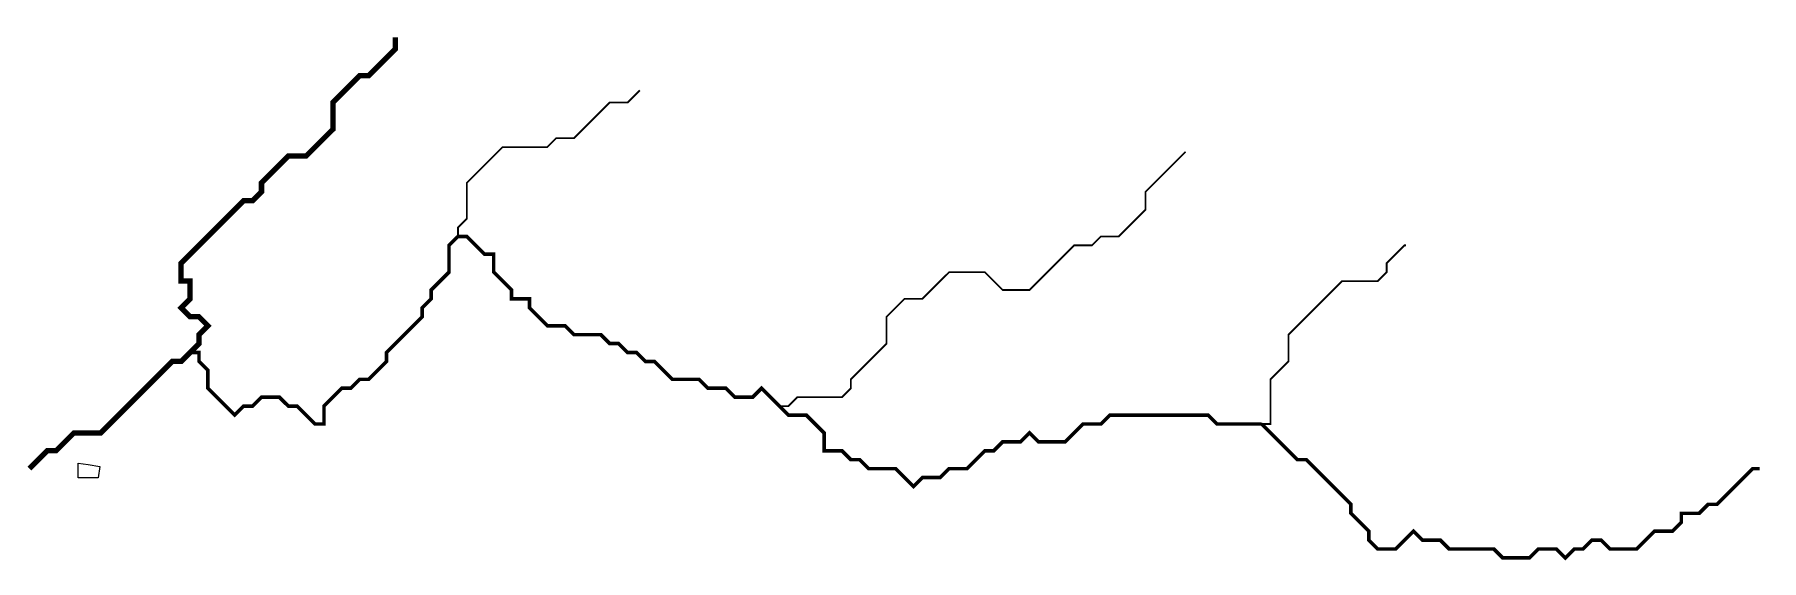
# Model space of a CAD drawing. Header units: metres. Extents: x 440276 to 476894, y 2561381 to 2578972.
# Drawn here: x 446341 to 447115, y 2567696 to 2567932 of the extents above; entities that cross this region are included whole.
import ezdxf

# ---------------------------------------------------------------- set-up
doc = ezdxf.new("R2010")
doc.units = ezdxf.units.M
doc.header["$LTSCALE"] = 8
doc.layers.add('A_STREAMS', color=5, linetype='Continuous')
doc.layers.add('A_WADI', color=4, linetype='Continuous')

msp = doc.modelspace()

# ---------------------------------------------------------------- linework, layer by layer
at = {"layer": 'A_STREAMS', "color": 5}
for points, const_width in [([(446502.48, 2567930.7), (446502.48, 2567929.48), (446502.48, 2567925.48), (446498.48, 2567921.48), (446494.47, 2567917.47), (446490.47, 2567913.47), (446486.47, 2567913.47), (446482.47, 2567909.47), (446478.47, 2567905.47), (446474.47, 2567901.47), (446474.47, 2567897.46), (446474.47, 2567893.46), (446474.47, 2567889.46), (446470.46, 2567885.46), (446466.46, 2567881.46), (446462.46, 2567877.46), (446458.46, 2567877.46), (446454.46, 2567877.46), (446450.45, 2567873.45), (446446.45, 2567869.45), (446442.45, 2567865.45), (446442.45, 2567861.45), (446438.45, 2567857.45), (446434.45, 2567857.45), (446430.45, 2567853.44), (446426.44, 2567849.44), (446422.44, 2567845.44), (446418.44, 2567841.44), (446414.44, 2567837.44), (446410.44, 2567833.44), (446406.44, 2567829.43), (446406.44, 2567825.43), (446406.44, 2567821.43), (446410.44, 2567821.43), (446410.44, 2567817.43), (446410.44, 2567813.43), (446406.44, 2567809.43), (446410.44, 2567805.42), (446414.44, 2567805.42), (446418.44, 2567801.42), (446414.44, 2567797.42), (446414.44, 2567793.42), (446410.44, 2567789.42)], 2.4), ([(446611.96, 2567906.9), (446610.52, 2567905.47), (446606.52, 2567901.47), (446602.52, 2567901.47), (446598.52, 2567901.47), (446594.52, 2567897.46), (446590.52, 2567893.46), (446586.51, 2567889.46), (446582.51, 2567885.46), (446578.51, 2567885.46), (446574.51, 2567885.46), (446570.51, 2567881.46), (446566.51, 2567881.46), (446562.5, 2567881.46), (446558.5, 2567881.46), (446554.5, 2567881.46), (446550.5, 2567881.46), (446546.5, 2567877.46), (446542.49, 2567873.45), (446538.49, 2567869.45), (446534.49, 2567865.45), (446534.49, 2567861.45), (446534.49, 2567857.45), (446534.49, 2567853.44), (446534.49, 2567849.44), (446530.49, 2567845.44), (446530.49, 2567841.44)], 0.8), ([(446856.56, 2567879.38), (446854.63, 2567877.46), (446850.63, 2567873.45), (446846.63, 2567869.45), (446842.63, 2567865.45), (446838.62, 2567861.45), (446838.62, 2567857.45), (446838.62, 2567853.44), (446834.62, 2567849.44), (446830.62, 2567845.44), (446826.62, 2567841.44), (446822.62, 2567841.44), (446818.62, 2567841.44), (446814.61, 2567837.44), (446810.61, 2567837.44), (446806.61, 2567837.44), (446802.61, 2567833.44), (446798.61, 2567829.43), (446794.6, 2567825.43), (446790.6, 2567821.43), (446786.6, 2567817.43), (446782.6, 2567817.43), (446778.6, 2567817.43), (446774.6, 2567817.43), (446770.59, 2567821.43), (446766.59, 2567825.43), (446762.59, 2567825.43), (446758.59, 2567825.43), (446754.59, 2567825.43), (446750.59, 2567825.43), (446746.58, 2567821.43), (446742.58, 2567817.43), (446738.58, 2567813.43), (446734.58, 2567813.43), (446730.58, 2567813.43), (446726.58, 2567809.43), (446722.57, 2567805.42), (446722.57, 2567801.42), (446722.57, 2567797.42), (446722.57, 2567793.42), (446718.57, 2567789.42), (446714.57, 2567785.41), (446710.57, 2567781.41), (446706.57, 2567777.41), (446706.57, 2567773.41), (446702.56, 2567769.41), (446698.56, 2567769.41), (446694.56, 2567769.41), (446690.56, 2567769.41), (446686.56, 2567769.41), (446682.56, 2567769.41), (446678.55, 2567765.41), (446674.55, 2567765.41)], 0.8), ([(446530.49, 2567841.44), (446526.49, 2567837.44), (446526.49, 2567833.44), (446526.49, 2567829.43), (446526.49, 2567825.43), (446522.49, 2567821.43), (446518.48, 2567817.43), (446518.48, 2567813.43), (446514.48, 2567809.43), (446514.48, 2567805.42), (446510.48, 2567801.42), (446506.48, 2567797.42), (446502.48, 2567793.42), (446498.48, 2567789.42), (446498.48, 2567785.41), (446494.47, 2567781.41), (446490.47, 2567777.41), (446486.47, 2567777.41), (446482.47, 2567773.41), (446478.47, 2567773.41), (446474.47, 2567769.41), (446470.46, 2567765.41), (446470.46, 2567761.4), (446470.46, 2567757.4), (446466.46, 2567757.4), (446462.46, 2567761.4), (446458.46, 2567765.41), (446454.46, 2567765.41), (446450.45, 2567769.41), (446446.45, 2567769.41), (446442.45, 2567769.41), (446438.45, 2567765.41), (446434.45, 2567765.41), (446430.45, 2567761.4), (446426.44, 2567765.41), (446422.44, 2567769.41), (446418.44, 2567773.41), (446418.44, 2567777.41), (446418.44, 2567781.41), (446414.44, 2567785.41), (446414.44, 2567789.42), (446410.44, 2567789.42)], 1.6), ([(446674.55, 2567765.41), (446670.55, 2567769.41), (446666.55, 2567773.41), (446662.55, 2567769.41), (446658.55, 2567769.41), (446654.54, 2567769.41), (446650.54, 2567773.41), (446646.54, 2567773.41), (446642.54, 2567773.41), (446638.54, 2567777.41), (446634.53, 2567777.41), (446630.53, 2567777.41), (446626.53, 2567777.41), (446622.53, 2567781.41), (446618.53, 2567785.41), (446614.53, 2567785.41), (446610.52, 2567789.42), (446606.52, 2567789.42), (446602.52, 2567793.42), (446598.52, 2567793.42), (446594.52, 2567797.42), (446590.52, 2567797.42), (446586.51, 2567797.42), (446582.51, 2567797.42), (446578.51, 2567801.42), (446574.51, 2567801.42), (446570.51, 2567801.42), (446566.51, 2567805.42), (446562.5, 2567809.43), (446562.5, 2567813.43), (446558.5, 2567813.43), (446554.5, 2567813.43), (446554.5, 2567817.43), (446550.5, 2567821.43), (446546.5, 2567825.43), (446546.5, 2567829.43), (446546.5, 2567833.44), (446542.49, 2567833.44), (446538.49, 2567837.44), (446534.49, 2567841.44), (446530.49, 2567841.44)], 1.6), ([(446955.26, 2567837.44), (446954.67, 2567837.44), (446950.67, 2567833.44), (446946.67, 2567829.43), (446946.67, 2567825.43), (446942.67, 2567821.43), (446938.67, 2567821.43), (446934.67, 2567821.43), (446930.66, 2567821.43), (446926.66, 2567821.43), (446922.66, 2567817.43), (446918.66, 2567813.43), (446914.66, 2567809.43), (446910.66, 2567805.42), (446906.65, 2567801.42), (446902.65, 2567797.42), (446902.65, 2567793.42), (446902.65, 2567789.42), (446902.65, 2567785.41), (446898.65, 2567781.41), (446894.65, 2567777.41), (446894.65, 2567773.41), (446894.65, 2567769.41), (446894.65, 2567765.41), (446894.65, 2567761.4), (446894.65, 2567757.4), (446890.65, 2567757.4)], 0.8), ([(446410.44, 2567789.42), (446406.44, 2567785.41), (446402.43, 2567785.41), (446398.43, 2567781.41), (446394.43, 2567777.41), (446390.43, 2567773.41), (446386.43, 2567769.41), (446382.42, 2567765.41), (446378.42, 2567761.4), (446374.42, 2567757.4), (446370.42, 2567753.4), (446366.42, 2567753.4), (446362.42, 2567753.4), (446358.41, 2567753.4), (446354.41, 2567749.4), (446350.41, 2567745.4), (446346.41, 2567745.4), (446342.41, 2567741.39), (446338.41, 2567737.39)], 2.4), ([(446890.65, 2567757.4), (446886.65, 2567757.4), (446882.64, 2567757.4), (446878.64, 2567757.4), (446874.64, 2567757.4), (446870.64, 2567757.4), (446866.64, 2567761.4), (446862.63, 2567761.4), (446858.63, 2567761.4), (446854.63, 2567761.4), (446850.63, 2567761.4), (446846.63, 2567761.4), (446842.63, 2567761.4), (446838.62, 2567761.4), (446834.62, 2567761.4), (446830.62, 2567761.4), (446826.62, 2567761.4), (446822.62, 2567761.4), (446818.62, 2567757.4), (446814.61, 2567757.4), (446810.61, 2567757.4), (446806.61, 2567753.4), (446802.61, 2567749.4), (446798.61, 2567749.4), (446794.6, 2567749.4), (446790.6, 2567749.4), (446786.6, 2567753.4), (446782.6, 2567749.4), (446778.6, 2567749.4), (446774.6, 2567749.4), (446770.59, 2567745.4), (446766.59, 2567745.4), (446762.59, 2567741.39), (446758.59, 2567737.39), (446754.59, 2567737.39), (446750.59, 2567737.39), (446746.58, 2567733.39), (446742.58, 2567733.39), (446738.58, 2567733.39), (446734.58, 2567729.39), (446730.58, 2567733.39), (446726.58, 2567737.39), (446722.57, 2567737.39), (446718.57, 2567737.39), (446714.57, 2567737.39), (446710.57, 2567741.39), (446706.57, 2567741.39), (446702.56, 2567745.4), (446698.56, 2567745.4), (446694.56, 2567745.4), (446694.56, 2567749.4), (446694.56, 2567753.4), (446690.56, 2567757.4), (446686.56, 2567761.4), (446682.56, 2567761.4), (446678.55, 2567761.4), (446674.55, 2567765.41)], 1.6), ([(447113.83, 2567737.39), (447110.74, 2567737.39), (447106.74, 2567733.39), (447102.74, 2567729.39), (447098.74, 2567725.39), (447094.74, 2567721.39), (447090.73, 2567721.39), (447086.73, 2567717.38), (447082.73, 2567717.38), (447078.73, 2567717.38), (447078.73, 2567713.38), (447074.73, 2567709.38), (447070.73, 2567709.38), (447066.72, 2567709.38), (447062.72, 2567705.38), (447058.72, 2567701.38), (447054.72, 2567701.38), (447050.72, 2567701.38), (447046.71, 2567701.38), (447042.71, 2567705.38), (447038.71, 2567705.38), (447034.71, 2567701.38), (447030.71, 2567701.38), (447026.71, 2567697.38), (447022.7, 2567701.38), (447018.7, 2567701.38), (447014.7, 2567701.38), (447010.7, 2567697.38), (447006.7, 2567697.38), (447002.7, 2567697.38), (446998.69, 2567697.38), (446994.69, 2567701.38), (446990.69, 2567701.38), (446986.69, 2567701.38), (446982.69, 2567701.38), (446978.69, 2567701.38), (446974.68, 2567701.38), (446970.68, 2567705.38), (446966.68, 2567705.38), (446962.68, 2567705.38), (446958.68, 2567709.38), (446954.67, 2567705.38), (446950.67, 2567701.38), (446946.67, 2567701.38), (446942.67, 2567701.38), (446938.67, 2567705.38), (446938.67, 2567709.38), (446934.67, 2567713.38), (446930.66, 2567717.38), (446930.66, 2567721.39), (446926.66, 2567725.39), (446922.66, 2567729.39), (446918.66, 2567733.39), (446914.66, 2567737.39), (446910.66, 2567741.39), (446906.65, 2567741.39), (446902.65, 2567745.4), (446898.65, 2567749.4), (446894.65, 2567753.4), (446890.65, 2567757.4)], 1.6)]:
    msp.add_lwpolyline(points, dxfattribs=dict(at, const_width=const_width))
at = {"layer": 'A_WADI', "color": 4}
msp.add_lwpolyline([(446369.31, 2567733.24), (446360.31, 2567733.24), (446360.31, 2567739.87), (446364.74, 2567739.27), (446370.03, 2567738.28), (446369.31, 2567733.24)], close=True, dxfattribs=at)

doc.saveas('drawing.dxf')
